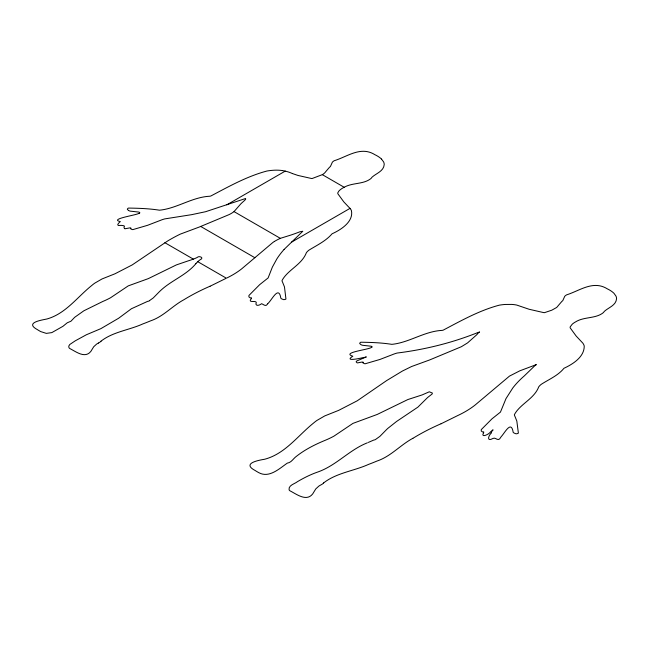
<?xml version="1.0" encoding="UTF-8"?>
<svg xmlns="http://www.w3.org/2000/svg" width="649" height="649" viewBox="0 0 649 649"><rect width="100%" height="100%" fill="white"/><g stroke="black" fill="none" stroke-linecap="round" stroke-linejoin="round"><path stroke-width="0.97" d="M363.262 362.256L362.588 362.085A1.809 1.047 0 0 0 361.899 362.085L357.526 362.896A1.403 0.811 0 0 1 357.023 362.767L356.114 361.801L356.861 360.909L366.328 356.909L363.391 357.721A2.328 1.347 0 0 1 362.531 357.721C360.763 358.207 343.483 362.004 352.821 356.228C341.171 352.594 367.748 349.803 371.196 347.556A3.229 1.866 0 0 0 371.634 347.402L372.21 346.939L371.788 346.469A2.499 1.444 0 0 0 370.968 346.209L370.757 346.177A44.091 25.457 0 0 0 369.386 346.031L362.621 345.292A5.727 3.31 0 0 1 360.876 344.595L359.773 343.597A1.955 1.128 0 0 1 359.733 343.256L360.244 342.526A1.931 1.111 0 0 1 360.868 342.226C371.179 342.372 381.612 342.729 391.826 344.343C409.195 342.664 424.308 331.29 442.058 330.39A4.876 2.815 0 0 0 443.235 330.13C461.269 320.622 479.481 310.409 499.268 305.176A38.202 22.05 0 0 1 505.092 304.462L511.826 304.413A23.453 13.54 0 0 1 516.791 305.079L529.113 309.265L543.529 312.567A2.669 1.541 0 0 0 544.495 312.656L551.739 310.214L556.453 307.594A13.954 8.056 0 0 0 558.059 305.833L562.002 301.258A4.064 2.345 0 0 0 562.837 300.519L564.727 296.317A11.706 6.758 0 0 1 566.593 294.865C579.792 290.72 593.145 279.979 607.359 288.87A30.065 17.361 0 0 1 613.922 293.243L615.925 296.017A17.531 10.124 0 0 1 616.55 298.759C616.006 305.387 608.754 307.399 604.495 311.236A13.548 7.82 0 0 0 603.529 312.493C595.847 318.943 584.035 316.493 575.574 321.904A22.309 12.883 0 0 0 572.248 324.192L570.211 326.845A6.498 3.748 0 0 0 570.171 327.85L576.166 336.044L582.834 343.134A20.241 11.69 0 0 1 584.23 346.055C584.368 356.958 572.824 364.194 563.973 368.275C558.067 375.601 549.07 379.276 541.355 384.257A20.955 12.096 0 0 0 538.743 386.836C534.151 398.973 520.1 403.881 514.389 414.662A7.326 4.227 0 0 0 514.844 416.139L516.823 421.055L518.373 433.037A1.939 1.12 0 0 1 517.764 433.5L516.499 433.783A1.963 1.136 0 0 1 515.898 433.751L514.186 433.102A5.638 3.253 0 0 1 513.181 432.323C511.323 420.301 505.425 431.739 501.555 436.274A40.562 23.413 0 0 1 500.955 436.98C498.262 442.65 495.828 436.85 493.078 438.408C486.839 441.953 488.007 436.412 491.05 433.208M491.22 432.924L491.48 432.169A2.393 1.379 0 0 1 491.471 431.666L493.029 429.816L492.761 430.149M195.868 263.697A30.308 17.499 0 0 1 197.767 261.693A43.84 25.311 0 0 1 200.143 259.73C204.735 257.953 199 255.203 197.02 257.556A38.023 21.952 0 0 1 194.984 258.472L193.337 259.129A66.596 38.445 0 0 1 188.364 260.817L176.341 264.922L148.353 278.608L128.251 285.876L110.622 297.713A77.336 44.651 0 0 1 102.883 301.428L83.875 310.782L74.676 317.312L70.96 321.206L67.228 322.804L62.945 326.309L51.839 332.604L46.322 333.383L40.709 331.59A66.011 38.113 0 0 1 37.423 329.651C24.573 322.731 40.895 320.233 46.923 318.992C65.663 313.718 77.15 297.177 91.696 285.544A50.671 29.254 0 0 1 94.795 283.134L102.055 278.94L115.003 273.781L132.234 264.897L167.604 241.014A157.301 90.819 0 0 1 180.268 234.135L199.478 226.963L228.959 214.665A32.15 18.561 0 0 0 234.029 211.606L240.73 203.964A78.837 45.519 0 0 1 243.497 201.417A29.002 16.744 0 0 0 244.048 200.922L245.614 199.413L245.622 198.497L205.579 211.72L191.642 214.665L164.716 218.908A30 17.32 0 0 0 160.027 220.522L147.574 225.308L132.85 229.616A2.953 1.704 0 0 1 131.909 229.454L130.506 228.708L130.765 228.213M195.868 263.697C186.279 275.233 171.474 280.352 160.66 290.492A72.039 41.593 0 0 0 158.567 292.537L153.261 297.932L149.489 300.633M284.092 249.443L302.799 231.247L299.927 231.782A151.996 87.753 0 0 1 290.793 235.084L280.336 238.337L234.054 211.615M101.009 341.179C112.918 331.801 129.192 330.098 142.772 323.948A169.227 97.699 0 0 0 150.511 320.882C163.337 316.631 172.188 306.012 183.87 299.749A204.54 118.086 0 0 1 210.057 286.217M323.632 482.929C336.45 472.829 353.973 471.004 368.6 464.376A182.215 105.203 0 0 0 376.923 461.074C390.739 456.498 400.271 445.06 412.853 438.318M267.81 303.7L268.605 302.832A40.562 23.413 0 0 0 269.205 302.126C273.075 297.591 278.973 286.152 280.83 298.175A5.638 3.253 0 0 0 281.836 298.954L283.548 299.611A1.963 1.136 0 0 0 284.148 299.635L285.414 299.359A1.923 1.111 0 0 0 285.941 299.002L284.473 286.915L282.493 281.991A7.326 4.227 0 0 1 282.039 280.514C287.75 269.741 301.801 264.824 306.393 252.688A20.955 12.096 0 0 1 309.005 250.116C317.02 245.184 325.879 241.022 332.101 233.778C340.863 229.851 353.762 221.698 351.417 210.576A20.346 11.747 0 0 0 350.006 208.378A21.733 12.55 0 0 0 348.74 207.088L343.824 201.904L337.829 193.71A6.498 3.748 0 0 1 337.861 192.696L338.956 190.952A22.691 13.102 0 0 1 344.173 187.269C352.496 182.442 363.773 184.576 371.179 178.345A13.548 7.82 0 0 1 372.145 177.088C376.404 173.251 383.656 171.247 384.2 164.611A17.531 10.124 0 0 0 383.575 161.869L381.531 159.11M267.648 303.878C265.733 307.285 263.462 304.227 261.571 303.7C260.127 304.892 256.59 306.588 255.86 304.032C258.643 298.897 246.88 304.121 251.228 298.718M492.477 430.401L491.163 431.496A4.137 2.385 0 0 1 490.579 431.78C489.2 434.351 480.479 438.335 483.489 432.932M130.895 228.124L130.238 227.945A1.809 1.047 0 0 0 129.549 227.937L125.176 228.748A1.403 0.811 0 0 1 124.673 228.618M251.317 298.637L251.423 297.745L250.311 297.883L248.883 296.885L248.94 295.449L259.632 284.692L268.11 277.95L272.361 267.12L276.863 258.902A144.8 83.599 0 0 1 284.092 249.443M483.667 432.786L483.692 431.828L482.742 432.056L481.234 431.033L481.282 429.597L491.983 418.832L500.452 412.099L506.001 398.6L512.807 387.948A140.906 81.352 0 0 1 524.311 375.901L534.971 365.582A1.639 0.949 0 0 1 535.165 365.233L536.366 364.608L519.857 370.806L509.473 376.112L475.1 405.049A97.642 56.374 0 0 1 457.699 415.571L441.069 423.773M197.767 261.685L226.379 278.21A90.722 52.382 0 0 0 241.679 268.848L272.888 242.466A42.193 24.362 0 0 1 274.357 241.501M363.116 362.361L362.856 362.856L364.259 363.594A2.953 1.704 0 0 0 365.2 363.764L379.925 359.457L392.377 354.662A30 17.32 0 0 1 397.066 353.056C424.722 349.608 451.801 342.956 477.705 332.621A1.444 0.836 0 0 0 478.191 332.572L479.554 331.931L478.102 333.067A2.255 1.298 0 0 0 477.972 333.432L476.398 335.071A29.002 16.744 0 0 1 475.847 335.557L467.548 342.915L461.398 346.704L429.646 359.944L411.604 366.515L402.485 371.001L386.609 380.606L357.25 400.79L338.689 410.355L324.751 415.912L316.939 420.43A54.557 31.501 0 0 0 313.597 423.026C297.786 435.698 285.236 453.765 264.719 459.232C258.099 460.344 241.671 463.402 255.154 470.517A71.082 41.041 0 0 0 258.691 472.61C269.051 478.41 279.175 468.773 287.256 463.151C290.947 462.664 292.756 459.492 295.271 457.237C304.332 449.838 314.854 444.541 325.636 440.127A83.275 48.083 0 0 0 333.967 436.128L352.959 423.383L377.223 414.443L407.856 399.549L422.142 394.917L429.314 391.793L432.38 393.067L432.177 393.959L427.675 397.456L417.875 407.15L396.571 421.469L387.859 428.356A77.564 44.781 0 0 0 385.603 430.555L379.892 436.371L375.828 439.268A2.418 1.395 0 0 1 374.741 439.852L374.327 439.949A5.184 2.994 0 0 1 373.881 440.022L368.324 442.415M226.826 204.833L285.236 171.109A27.972 16.144 0 0 1 292.399 173.567M291.49 242.166L350.006 208.378M381.571 159.094A30.065 17.361 0 0 0 374.992 154.746C360.779 145.774 347.466 156.644 334.243 160.717A11.706 6.758 0 0 0 332.377 162.169L330.479 166.371A4.064 2.345 0 0 1 329.643 167.109L325.709 171.685A14.74 8.51 0 0 1 322.318 174.654L312.145 178.516A2.62 1.517 0 0 1 311.074 178.402L297.915 175.433L292.423 173.551M139.284 213.261L139.859 212.791L139.438 212.32A2.499 1.444 0 0 0 138.618 212.061L138.415 212.028A44.091 25.457 0 0 0 137.036 211.882L130.271 211.144A5.727 3.31 0 0 1 128.526 210.446M225.568 278.591L210.081 286.233M367.391 442.813C349.462 449.798 336.45 465.365 318.115 471.896C310.928 474.346 304.146 477.737 297.607 481.574C294.792 483.862 288.221 485.217 289.089 489.825A5.281 3.05 0 0 0 290.006 490.831C296.69 494.23 306.425 501.945 312.68 493.938A13.061 7.537 0 0 0 313.11 493.232L315.787 488.9L318.805 486.15A19.089 11.025 0 0 1 320.849 484.941A11.852 6.839 0 0 0 323.656 482.937M124.673 228.618C122.312 226.769 127.431 225.884 121.274 225.381A2.353 1.355 0 0 0 120.487 225.43C115.06 226.314 119.075 222.526 120.325 221.593C108.837 219.102 136.022 215.217 138.845 213.407A3.229 1.866 0 0 0 139.284 213.261M322.326 174.654L344.173 187.269M200.728 226.46L254.862 257.718M164.862 242.694L193.337 259.129M128.534 210.446L127.423 209.457A1.955 1.128 0 0 1 127.382 209.108L127.894 208.378A1.931 1.111 0 0 1 128.518 208.078C138.829 208.224 149.262 208.58 159.476 210.195C176.852 208.524 191.958 197.142 209.708 196.241A4.876 2.815 0 0 0 210.884 195.982C228.919 186.474 247.131 176.268 266.917 171.028A38.202 22.05 0 0 1 272.742 170.314A25.814 14.903 0 0 1 282.469 170.565M412.878 438.335A220.238 127.155 0 0 1 441.044 423.756M274.34 241.493A57.526 33.213 0 0 1 280.344 238.345M101.041 341.187A11.009 6.352 0 0 1 98.413 343.029M98.437 343.045A17.734 10.238 0 0 0 96.539 344.165L93.732 346.728L91.241 350.744A12.128 7.001 0 0 1 90.844 351.401C85.027 358.84 75.998 351.677 69.784 348.513A4.908 2.831 0 0 1 68.94 347.588L68.77 346.128L69.735 344.53L75.195 340.863L86.398 334.746L100.855 328.654L118.678 318.213L131.423 308.737L147.68 301.331A2.896 1.671 0 0 0 149.578 300.665M282.461 170.59A23.551 13.597 0 0 1 285.236 171.109"/></g></svg>
